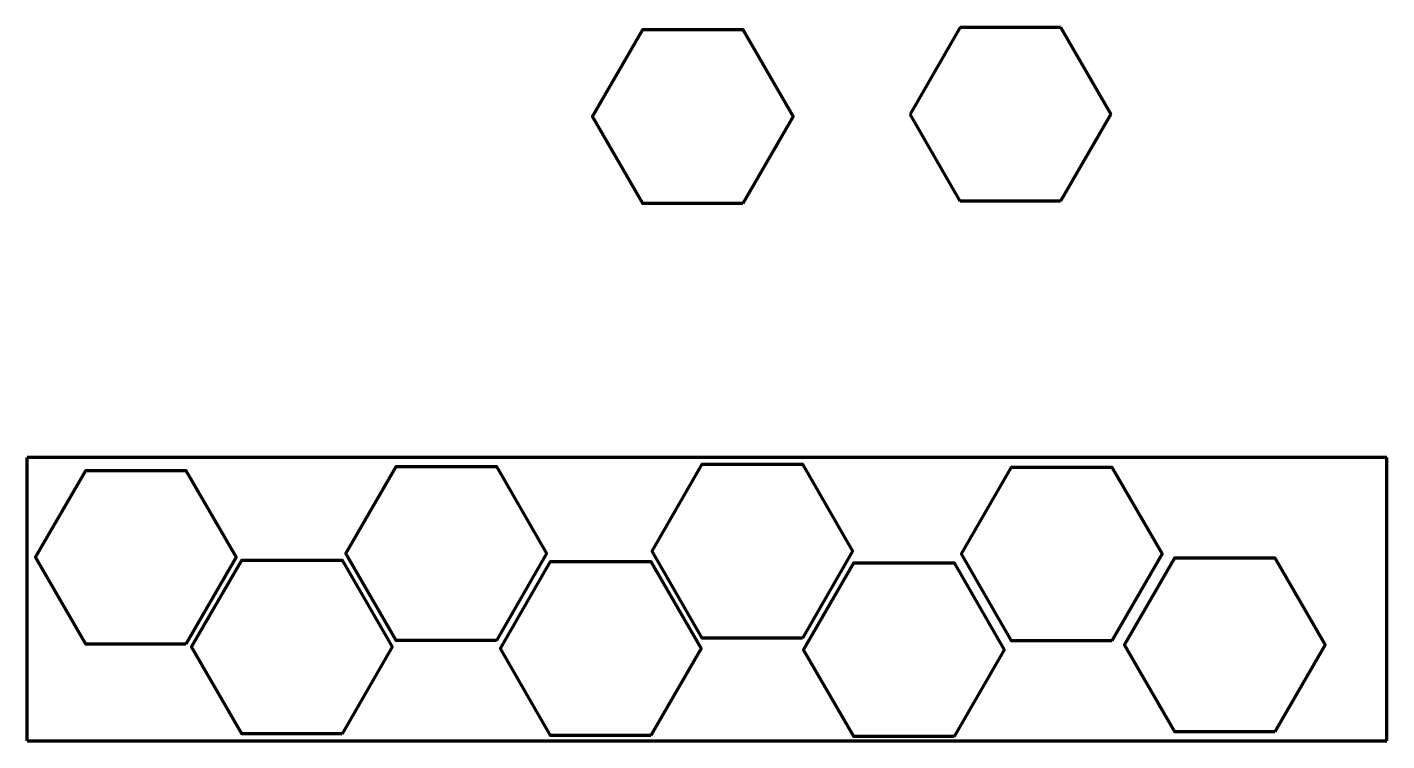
# Model space of a CAD drawing. Header units: millimetres. Extents: x -379 to 231, y -220 to 100.
import ezdxf

# ---------------------------------------------------------------- set-up
doc = ezdxf.new("R2010")
doc.units = ezdxf.units.MM
doc.layers.get('0').update_dxf_attribs({"color": 18, "lineweight": 100, "true_color": 0x000000})

msp = doc.modelspace()

# ---------------------------------------------------------------- linework, layer by layer
for p, q in [((40, 100), (17.5, 61.03)), ((40, 100), (85, 100)), ((85, 100), (107.5, 61.03)), ((40, 22.06), (17.5, 61.03)), ((107.5, 61.03), (85, 22.06)), ((85, 22.06), (40, 22.06)), ((-378.65, -219.89), (-378.65, -92.89)), ((231.35, -92.89), (-378.65, -92.89)), ((231.35, -219.89), (231.35, -92.89)), ((-378.65, -219.89), (231.35, -219.89))]:
    msp.add_line(p, q)
at = {"flags": 128}
for points in [[(-57.5, 21.03), (-102.5, 21.03), (-125, 60), (-102.5, 98.97), (-57.5, 98.97), (-35, 60)], [(-168.14, -174.89), (-213.14, -174.89), (-235.64, -135.92), (-213.14, -96.95), (-168.14, -96.95), (-145.64, -135.92)], [(-30.82, -173.89), (-75.82, -173.89), (-98.32, -134.92), (-75.82, -95.95), (-30.82, -95.95), (-8.32, -134.92)], [(108.03, -175.11), (63.03, -175.11), (40.53, -136.14), (63.03, -97.16), (108.03, -97.16), (130.53, -136.14)], [(-307.41, -176.61), (-352.41, -176.61), (-374.91, -137.63), (-352.41, -98.66), (-307.41, -98.66), (-284.91, -137.63)], [(-237.39, -216.8), (-282.39, -216.8), (-304.89, -177.83), (-282.39, -138.86), (-237.39, -138.86), (-214.89, -177.83)], [(-98.83, -217.52), (-143.83, -217.52), (-166.33, -178.55), (-143.83, -139.58), (-98.83, -139.58), (-76.33, -178.55)], [(37.2, -218.04), (-7.8, -218.04), (-30.3, -179.07), (-7.8, -140.1), (37.2, -140.1), (59.7, -179.07)], [(181.18, -215.81), (136.18, -215.81), (113.68, -176.83), (136.18, -137.86), (181.18, -137.86), (203.68, -176.83)]]:
    msp.add_lwpolyline(points, close=True, dxfattribs=at)

doc.saveas('drawing.dxf')
